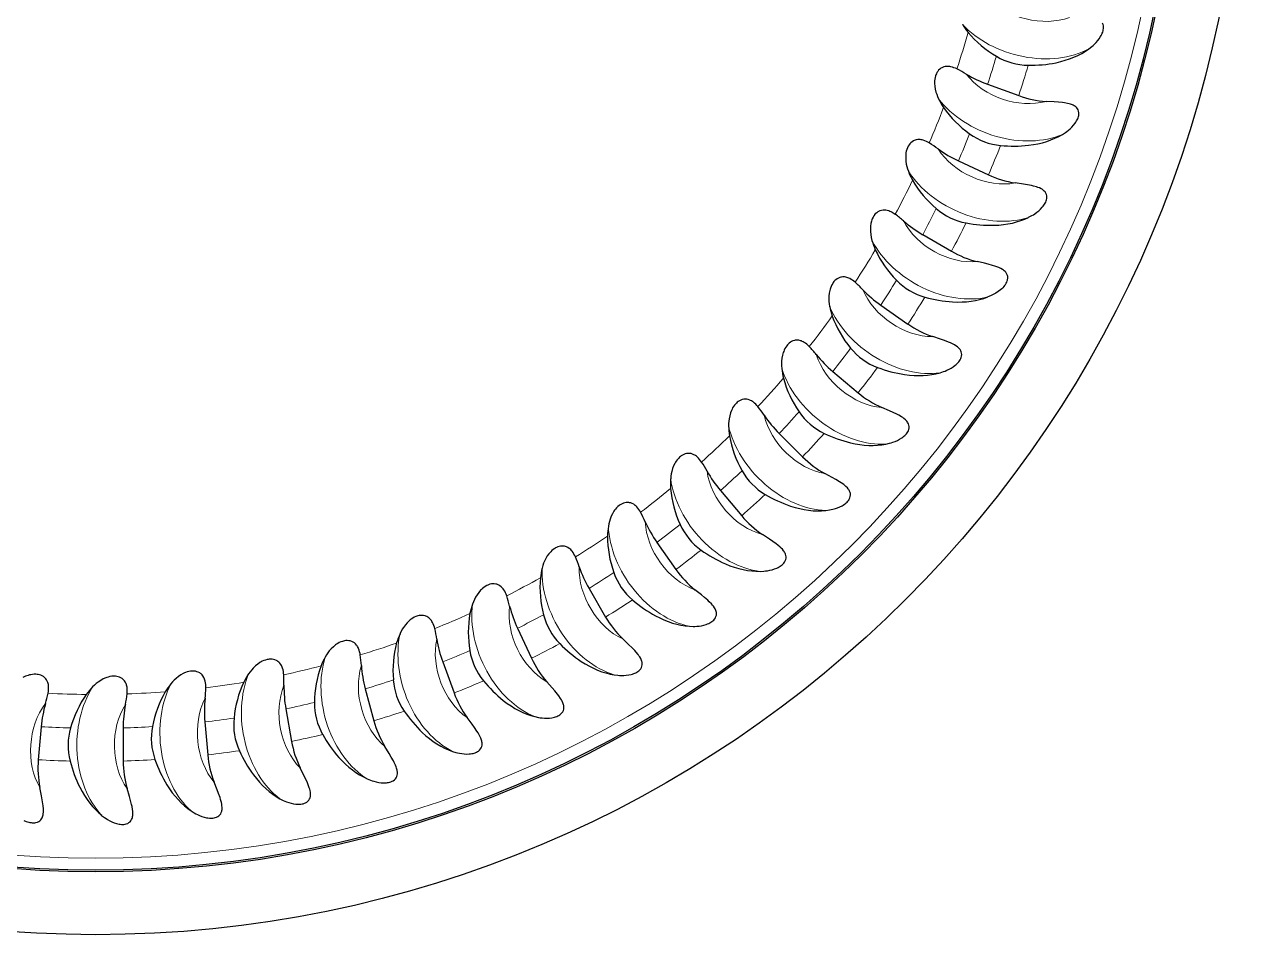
# Model space of a CAD drawing. Extents: x 0 to 297, y 0 to 538.
# Drawn here: x 161.37 to 198.14, y 469.03 to 496.55 of the extents above; entities that cross this region are included whole.
import ezdxf

# ---------------------------------------------------------------- set-up
doc = ezdxf.new("R2010")
doc.units = 0

msp = doc.modelspace()

# ---------------------------------------------------------------- linework, layer by layer
at = {"color": 7, "lineweight": 30, "ltscale": 0.02501}
for p, q in [((190.468, 494.734), (191.408, 494.391)), ((187.24, 488.063), (188.059, 487.489)), ((185.79, 486.055), (186.557, 485.412)), ((184.171, 484.181), (184.879, 483.473)), ((182.395, 482.455), (183.038, 481.689)), ((180.476, 480.89), (181.049, 480.071)), ((176.265, 478.292), (176.687, 477.385)), ((171.666, 476.464), (171.925, 475.498)), ((161.874, 475.317), (161.787, 474.321)), ((164.351, 475.282), (164.351, 474.281))]:
    msp.add_line(p, q, dxfattribs=at)
at = {"color": 7, "lineweight": 30, "ltscale": 0.025011}
for p, q in [((189.587, 492.419), (190.494, 491.996)), ((188.509, 490.19), (189.375, 489.689)), ((178.427, 479.499), (178.927, 478.633)), ((174.005, 477.277), (174.348, 476.337)), ((169.265, 475.857), (169.439, 474.872)), ((166.82, 475.462), (166.908, 474.466))]:
    msp.add_line(p, q, dxfattribs=at)
at = {"color": 7, "lineweight": 30}
for points in [[(193.528, 495.805), (193.614, 495.872), (193.656, 495.908), (193.696, 495.945), (193.747, 495.998), (193.796, 496.053), (193.841, 496.112), (193.882, 496.175), (193.902, 496.212), (193.921, 496.249), (193.934, 496.28), (193.946, 496.312), (193.956, 496.348), (193.964, 496.384), (193.969, 496.421), (193.97, 496.457), (193.966, 496.502), (193.955, 496.544), (193.937, 496.583)], [(189.544, 495.197), (189.499, 495.218), (189.452, 495.236), (189.404, 495.252), (189.355, 495.264), (189.323, 495.27), (189.292, 495.274), (189.262, 495.275), (189.234, 495.274), (189.185, 495.268), (189.143, 495.258), (189.106, 495.244), (189.082, 495.232), (189.06, 495.218), (189.021, 495.189), (188.989, 495.157), (188.962, 495.123), (188.939, 495.087), (188.92, 495.05), (188.908, 495.021), (188.897, 494.991), (188.883, 494.941), (188.874, 494.89), (188.868, 494.837), (188.866, 494.797), (188.866, 494.756), (188.872, 494.673), (188.886, 494.587), (188.908, 494.499), (188.93, 494.431), (188.956, 494.362), (188.988, 494.291)], [(192.729, 493.22), (192.821, 493.279), (192.865, 493.311), (192.909, 493.345), (192.965, 493.392), (193.018, 493.443), (193.068, 493.498), (193.114, 493.558), (193.138, 493.592), (193.159, 493.628), (193.175, 493.658), (193.19, 493.688), (193.204, 493.723), (193.215, 493.759), (193.222, 493.795), (193.227, 493.831), (193.226, 493.876), (193.219, 493.919), (193.205, 493.959), (193.185, 493.995), (193.16, 494.025), (193.132, 494.052), (193.109, 494.069), (193.084, 494.085), (193.058, 494.099), (193.031, 494.111), (192.976, 494.132), (192.932, 494.145), (192.887, 494.156), (192.796, 494.173), (192.734, 494.181), (192.608, 494.194), (192.484, 494.203), (192.234, 494.218)], [(188.707, 492.961), (188.665, 492.985), (188.62, 493.008), (188.573, 493.028), (188.526, 493.045), (188.494, 493.053), (188.463, 493.059), (188.433, 493.063), (188.405, 493.065), (188.357, 493.063), (188.313, 493.057), (188.276, 493.046), (188.25, 493.036), (188.227, 493.024), (188.186, 492.999), (188.151, 492.969), (188.121, 492.938), (188.095, 492.904), (188.073, 492.869), (188.058, 492.841), (188.045, 492.812), (188.027, 492.764), (188.013, 492.713), (188.003, 492.661), (187.997, 492.622), (187.994, 492.581), (187.993, 492.497), (187.999, 492.411), (188.013, 492.321), (188.029, 492.251), (188.05, 492.18), (188.075, 492.107)], [(191.708, 490.714), (191.805, 490.765), (191.852, 490.793), (191.898, 490.822), (191.958, 490.865), (192.015, 490.911), (192.07, 490.961), (192.121, 491.017), (192.148, 491.049), (192.172, 491.082), (192.191, 491.111), (192.208, 491.14), (192.225, 491.174), (192.239, 491.208), (192.25, 491.243), (192.257, 491.279), (192.261, 491.324), (192.257, 491.367), (192.247, 491.408), (192.23, 491.446), (192.208, 491.479), (192.182, 491.507), (192.16, 491.527), (192.137, 491.545), (192.113, 491.561), (192.087, 491.575), (192.033, 491.601), (191.991, 491.618), (191.947, 491.632), (191.858, 491.657), (191.797, 491.671), (191.673, 491.695), (191.549, 491.715), (191.302, 491.751)], [(187.06, 490.797), (187.031, 490.757), (187.006, 490.715), (186.985, 490.671), (186.972, 490.637), (186.96, 490.601), (186.942, 490.528), (186.931, 490.451), (186.926, 490.369), (186.927, 490.284), (186.936, 490.196), (186.952, 490.105), (186.975, 490.011)], [(187.06, 490.797), (187.095, 490.836), (187.117, 490.856), (187.14, 490.874), (187.162, 490.888), (187.185, 490.901), (187.222, 490.918), (187.265, 490.931), (187.314, 490.938), (187.35, 490.939), (187.389, 490.936), (187.433, 490.928), (187.48, 490.915), (187.511, 490.903), (187.543, 490.889), (187.581, 490.87), (187.617, 490.849), (187.679, 490.806)], [(190.984, 488.653), (191.007, 488.686), (191.028, 488.721), (191.046, 488.756), (191.061, 488.793), (191.068, 488.819), (191.074, 488.844), (191.077, 488.868), (191.078, 488.891), (191.076, 488.922), (191.07, 488.952), (191.061, 488.98), (191.042, 489.018), (191.017, 489.052), (190.996, 489.075), (190.973, 489.096), (190.948, 489.116), (190.922, 489.134), (190.866, 489.166), (190.807, 489.194), (190.745, 489.218), (190.683, 489.24), (190.616, 489.261), (190.481, 489.297), (190.375, 489.324), (190.158, 489.375)], [(186.467, 488.75), (186.429, 488.781), (186.389, 488.811), (186.347, 488.839), (186.303, 488.863), (186.273, 488.877), (186.244, 488.889), (186.215, 488.898), (186.188, 488.905), (186.14, 488.911), (186.096, 488.912), (186.057, 488.908), (186.03, 488.903), (186.005, 488.896), (185.961, 488.877), (185.921, 488.855), (185.886, 488.829), (185.855, 488.8), (185.827, 488.769), (185.807, 488.744), (185.789, 488.718), (185.763, 488.673), (185.741, 488.626), (185.721, 488.577), (185.709, 488.539), (185.699, 488.499), (185.683, 488.417), (185.674, 488.331), (185.673, 488.24), (185.676, 488.168), (185.684, 488.095), (185.696, 488.018)], [(190.984, 488.653), (190.956, 488.619), (190.926, 488.587), (190.894, 488.556), (190.861, 488.526), (190.791, 488.473), (190.717, 488.424), (190.641, 488.381), (190.558, 488.341), (190.473, 488.306)], [(185.081, 486.806), (185.046, 486.841), (185.008, 486.875), (184.968, 486.906), (184.927, 486.934), (184.898, 486.95), (184.87, 486.964), (184.842, 486.976), (184.816, 486.985), (184.768, 486.996), (184.725, 487.001), (184.686, 487), (184.659, 486.997), (184.633, 486.992), (184.587, 486.977), (184.546, 486.958), (184.509, 486.936), (184.475, 486.91), (184.444, 486.881), (184.423, 486.858), (184.403, 486.834), (184.373, 486.792), (184.346, 486.747), (184.323, 486.699), (184.307, 486.662), (184.293, 486.624), (184.271, 486.543), (184.254, 486.458), (184.245, 486.368), (184.242, 486.296), (184.243, 486.222), (184.249, 486.145)], [(189.032, 486.015), (189.136, 486.049), (189.188, 486.068), (189.238, 486.089), (189.304, 486.121), (189.369, 486.157), (189.431, 486.197), (189.492, 486.242), (189.523, 486.269), (189.553, 486.298), (189.577, 486.323), (189.599, 486.349), (189.621, 486.379), (189.641, 486.41), (189.658, 486.443), (189.671, 486.477), (189.683, 486.52), (189.687, 486.564), (189.683, 486.606), (189.673, 486.646), (189.657, 486.682), (189.637, 486.715), (189.619, 486.738), (189.599, 486.759), (189.578, 486.779), (189.555, 486.798), (189.507, 486.833), (189.468, 486.857), (189.427, 486.879), (189.344, 486.919), (189.286, 486.943), (189.168, 486.988), (189.05, 487.029), (188.812, 487.108)], [(183.53, 484.991), (183.498, 485.029), (183.464, 485.065), (183.427, 485.1), (183.388, 485.132), (183.361, 485.151), (183.334, 485.167), (183.307, 485.181), (183.281, 485.192), (183.235, 485.207), (183.192, 485.216), (183.153, 485.219), (183.126, 485.218), (183.1, 485.215), (183.053, 485.205), (183.01, 485.189), (182.971, 485.17), (182.936, 485.147), (182.902, 485.122), (182.879, 485.1), (182.857, 485.078), (182.823, 485.038), (182.793, 484.996), (182.766, 484.951), (182.747, 484.915), (182.73, 484.878), (182.7, 484.8), (182.676, 484.716), (182.659, 484.627), (182.65, 484.556), (182.645, 484.482), (182.644, 484.405)], [(187.398, 483.859), (187.504, 483.883), (187.557, 483.898), (187.609, 483.915), (187.678, 483.94), (187.745, 483.97), (187.811, 484.005), (187.875, 484.045), (187.909, 484.069), (187.941, 484.095), (187.967, 484.118), (187.991, 484.141), (188.016, 484.169), (188.038, 484.199), (188.058, 484.23), (188.074, 484.263), (188.089, 484.305), (188.097, 484.348), (188.098, 484.39), (188.091, 484.431), (188.078, 484.468), (188.061, 484.503), (188.045, 484.527), (188.027, 484.55), (188.008, 484.572), (187.987, 484.593), (187.941, 484.632), (187.905, 484.659), (187.866, 484.684), (187.786, 484.731), (187.731, 484.761), (187.617, 484.816), (187.503, 484.867), (187.273, 484.966)], [(181.827, 483.318), (181.799, 483.358), (181.768, 483.398), (181.734, 483.436), (181.698, 483.471), (181.672, 483.492), (181.647, 483.51), (181.622, 483.527), (181.597, 483.54), (181.552, 483.559), (181.51, 483.571), (181.472, 483.578), (181.444, 483.579), (181.419, 483.579), (181.37, 483.573), (181.327, 483.561), (181.286, 483.545), (181.248, 483.525), (181.213, 483.503), (181.188, 483.484), (181.164, 483.463), (181.127, 483.427), (181.093, 483.387), (181.062, 483.344), (181.04, 483.311), (181.02, 483.275), (180.983, 483.2), (180.953, 483.119), (180.927, 483.031), (180.912, 482.962), (180.901, 482.888), (180.893, 482.811)], [(185.581, 481.853), (185.69, 481.868), (185.743, 481.878), (185.797, 481.89), (185.868, 481.91), (185.937, 481.934), (186.006, 481.962), (186.073, 481.996), (186.109, 482.018), (186.143, 482.041), (186.171, 482.061), (186.197, 482.083), (186.224, 482.109), (186.249, 482.136), (186.271, 482.166), (186.29, 482.196), (186.309, 482.237), (186.321, 482.28), (186.325, 482.322), (186.322, 482.363), (186.312, 482.401), (186.298, 482.437), (186.284, 482.463), (186.269, 482.487), (186.251, 482.511), (186.232, 482.533), (186.19, 482.576), (186.156, 482.606), (186.12, 482.635), (186.045, 482.688), (185.992, 482.722), (185.883, 482.787), (185.774, 482.848), (185.554, 482.967)], [(179.985, 481.8), (179.96, 481.843), (179.932, 481.885), (179.902, 481.925), (179.869, 481.963), (179.846, 481.986), (179.822, 482.007), (179.798, 482.025), (179.775, 482.041), (179.732, 482.064), (179.691, 482.08), (179.653, 482.089), (179.626, 482.093), (179.6, 482.095), (179.552, 482.093), (179.507, 482.085), (179.466, 482.073), (179.426, 482.057), (179.389, 482.037), (179.363, 482.021), (179.337, 482.002), (179.297, 481.969), (179.26, 481.933), (179.225, 481.893), (179.2, 481.861), (179.177, 481.828), (179.134, 481.756), (179.096, 481.677), (179.063, 481.593), (179.042, 481.524), (179.024, 481.452), (179.01, 481.377)], [(183.597, 480.013), (183.706, 480.018), (183.761, 480.024), (183.815, 480.031), (183.887, 480.045), (183.959, 480.063), (184.029, 480.085), (184.099, 480.113), (184.137, 480.131), (184.173, 480.151), (184.202, 480.169), (184.23, 480.188), (184.259, 480.212), (184.287, 480.237), (184.312, 480.264), (184.333, 480.293), (184.356, 480.333), (184.371, 480.374), (184.379, 480.415), (184.379, 480.456), (184.373, 480.495), (184.362, 480.532), (184.35, 480.559), (184.337, 480.585), (184.321, 480.61), (184.304, 480.634), (184.267, 480.68), (184.235, 480.713), (184.202, 480.745), (184.131, 480.805), (184.082, 480.843), (183.979, 480.917), (183.876, 480.987), (183.667, 481.126)], [(178.017, 480.448), (177.996, 480.493), (177.972, 480.537), (177.946, 480.58), (177.916, 480.621), (177.895, 480.646), (177.873, 480.669), (177.851, 480.689), (177.829, 480.707), (177.788, 480.733), (177.749, 480.752), (177.712, 480.765), (177.685, 480.772), (177.66, 480.776), (177.612, 480.778), (177.566, 480.774), (177.524, 480.765), (177.483, 480.753), (177.445, 480.736), (177.416, 480.722), (177.389, 480.706), (177.347, 480.677), (177.306, 480.643), (177.268, 480.607), (177.241, 480.577), (177.215, 480.546), (177.166, 480.478), (177.121, 480.403), (177.081, 480.322), (177.054, 480.256), (177.03, 480.186), (177.009, 480.111)], [(175.939, 479.273), (175.922, 479.319), (175.902, 479.365), (175.879, 479.411), (175.854, 479.454), (175.835, 479.48), (175.815, 479.505), (175.795, 479.527), (175.774, 479.547), (175.736, 479.577), (175.699, 479.599), (175.663, 479.615), (175.637, 479.624), (175.612, 479.63), (175.564, 479.637), (175.518, 479.637), (175.475, 479.632), (175.434, 479.623), (175.394, 479.61), (175.365, 479.598), (175.336, 479.585), (175.291, 479.559), (175.248, 479.529), (175.207, 479.496), (175.177, 479.469), (175.148, 479.44), (175.094, 479.377), (175.043, 479.306), (174.996, 479.229), (174.963, 479.165), (174.933, 479.097), (174.905, 479.025)], [(181.46, 478.353), (181.569, 478.349), (181.624, 478.35), (181.679, 478.352), (181.752, 478.36), (181.824, 478.371), (181.897, 478.387), (181.969, 478.409), (182.008, 478.424), (182.046, 478.44), (182.076, 478.456), (182.106, 478.473), (182.137, 478.493), (182.167, 478.516), (182.194, 478.541), (182.218, 478.568), (182.243, 478.605), (182.262, 478.645), (182.274, 478.686), (182.278, 478.727), (182.275, 478.766), (182.267, 478.804), (182.258, 478.831), (182.247, 478.858), (182.234, 478.885), (182.219, 478.91), (182.185, 478.959), (182.156, 478.995), (182.126, 479.029), (182.061, 479.096), (182.015, 479.138), (181.919, 479.221), (181.823, 479.299), (181.626, 479.455)], [(173.766, 478.283), (173.753, 478.331), (173.738, 478.378), (173.719, 478.426), (173.697, 478.471), (173.681, 478.499), (173.663, 478.525), (173.645, 478.549), (173.626, 478.57), (173.591, 478.604), (173.555, 478.629), (173.521, 478.648), (173.496, 478.659), (173.472, 478.668), (173.424, 478.678), (173.379, 478.682), (173.336, 478.681), (173.294, 478.676), (173.253, 478.667), (173.223, 478.657), (173.193, 478.646), (173.146, 478.625), (173.1, 478.599), (173.056, 478.569), (173.025, 478.545), (172.993, 478.519), (172.933, 478.461), (172.877, 478.395), (172.823, 478.321), (172.785, 478.261), (172.749, 478.196), (172.715, 478.126)], [(171.516, 477.487), (171.507, 477.535), (171.496, 477.584), (171.481, 477.633), (171.463, 477.679), (171.449, 477.709), (171.434, 477.737), (171.418, 477.762), (171.401, 477.785), (171.369, 477.821), (171.336, 477.85), (171.303, 477.872), (171.279, 477.885), (171.256, 477.895), (171.21, 477.91), (171.165, 477.918), (171.122, 477.921), (171.079, 477.919), (171.038, 477.913), (171.007, 477.907), (170.976, 477.898), (170.928, 477.881), (170.88, 477.859), (170.834, 477.834), (170.8, 477.812), (170.766, 477.789), (170.702, 477.736), (170.639, 477.675), (170.579, 477.607), (170.536, 477.55), (170.495, 477.488), (170.455, 477.422)], [(179.186, 476.886), (179.295, 476.872), (179.349, 476.868), (179.404, 476.866), (179.477, 476.867), (179.551, 476.872), (179.624, 476.882), (179.698, 476.897), (179.738, 476.908), (179.778, 476.922), (179.809, 476.934), (179.84, 476.949), (179.873, 476.966), (179.904, 476.987), (179.934, 477.009), (179.96, 477.034), (179.989, 477.069), (180.011, 477.106), (180.026, 477.146), (180.033, 477.187), (180.034, 477.226), (180.03, 477.264), (180.023, 477.293), (180.014, 477.321), (180.003, 477.348), (179.991, 477.375), (179.961, 477.426), (179.936, 477.464), (179.909, 477.501), (179.85, 477.573), (179.808, 477.619), (179.72, 477.71), (179.63, 477.797), (179.448, 477.969)], [(169.204, 476.889), (169.2, 476.938), (169.193, 476.988), (169.183, 477.038), (169.169, 477.086), (169.158, 477.117), (169.145, 477.146), (169.131, 477.172), (169.116, 477.196), (169.087, 477.235), (169.057, 477.267), (169.026, 477.292), (169.004, 477.307), (168.981, 477.319), (168.936, 477.338), (168.893, 477.35), (168.85, 477.356), (168.807, 477.358), (168.765, 477.356), (168.734, 477.352), (168.703, 477.346), (168.653, 477.333), (168.604, 477.316), (168.555, 477.294), (168.519, 477.276), (168.484, 477.256), (168.415, 477.209), (168.348, 477.154), (168.282, 477.091), (168.234, 477.038), (168.187, 476.98), (168.142, 476.917)], [(162.083, 476.33), (162.091, 476.378), (162.097, 476.428), (162.1, 476.479), (162.099, 476.529), (162.096, 476.562), (162.092, 476.593), (162.085, 476.622), (162.077, 476.649), (162.059, 476.694), (162.038, 476.733), (162.015, 476.764), (161.997, 476.785), (161.978, 476.803), (161.94, 476.832), (161.901, 476.855), (161.861, 476.873), (161.82, 476.885), (161.779, 476.894), (161.748, 476.899), (161.717, 476.901), (161.665, 476.901), (161.613, 476.897), (161.56, 476.889), (161.521, 476.881), (161.482, 476.87), (161.403, 476.843), (161.323, 476.807)], [(164.47, 476.309), (164.474, 476.358), (164.476, 476.408), (164.474, 476.459), (164.469, 476.509), (164.463, 476.541), (164.456, 476.572), (164.447, 476.6), (164.436, 476.626), (164.415, 476.67), (164.39, 476.706), (164.364, 476.736), (164.345, 476.754), (164.325, 476.771), (164.284, 476.797), (164.243, 476.816), (164.201, 476.83), (164.16, 476.839), (164.118, 476.845), (164.087, 476.846), (164.055, 476.846), (164.004, 476.842), (163.952, 476.833), (163.901, 476.82), (163.862, 476.809), (163.824, 476.794), (163.748, 476.76), (163.672, 476.718), (163.597, 476.667), (163.54, 476.623), (163.484, 476.575), (163.429, 476.521)], [(166.85, 476.496), (166.85, 476.545), (166.847, 476.595), (166.841, 476.645), (166.832, 476.695), (166.823, 476.726), (166.813, 476.756), (166.801, 476.784), (166.789, 476.809), (166.763, 476.851), (166.736, 476.885), (166.708, 476.912), (166.686, 476.929), (166.665, 476.943), (166.622, 476.966), (166.579, 476.981), (166.537, 476.992), (166.495, 476.997), (166.453, 476.999), (166.422, 476.998), (166.39, 476.995), (166.339, 476.986), (166.288, 476.973), (166.238, 476.956), (166.201, 476.941), (166.164, 476.923), (166.091, 476.883), (166.019, 476.834), (165.949, 476.777), (165.896, 476.728), (165.845, 476.675), (165.794, 476.616)], [(176.793, 475.622), (176.9, 475.599), (176.954, 475.59), (177.009, 475.583), (177.082, 475.578), (177.155, 475.576), (177.229, 475.58), (177.304, 475.589), (177.345, 475.597), (177.386, 475.606), (177.418, 475.616), (177.45, 475.628), (177.485, 475.643), (177.518, 475.66), (177.549, 475.68), (177.577, 475.702), (177.609, 475.735), (177.634, 475.77), (177.652, 475.808), (177.663, 475.848), (177.668, 475.887), (177.666, 475.926), (177.662, 475.955), (177.656, 475.983), (177.647, 476.011), (177.637, 476.039), (177.613, 476.093), (177.591, 476.133), (177.567, 476.173), (177.514, 476.249), (177.477, 476.299), (177.396, 476.397), (177.315, 476.491), (177.149, 476.679)], [(174.299, 474.572), (174.404, 474.54), (174.457, 474.526), (174.51, 474.515), (174.583, 474.503), (174.656, 474.495), (174.73, 474.492), (174.806, 474.494), (174.847, 474.498), (174.888, 474.505), (174.921, 474.512), (174.954, 474.52), (174.99, 474.532), (175.024, 474.547), (175.057, 474.564), (175.087, 474.583), (175.122, 474.613), (175.15, 474.646), (175.171, 474.682), (175.186, 474.721), (175.194, 474.759), (175.196, 474.798), (175.194, 474.827), (175.19, 474.856), (175.184, 474.885), (175.176, 474.914), (175.157, 474.97), (175.138, 475.012), (175.118, 475.053), (175.072, 475.133), (175.039, 475.186), (174.968, 475.291), (174.895, 475.392), (174.745, 475.593)], [(171.723, 473.743), (171.824, 473.702), (171.876, 473.684), (171.929, 473.668), (172, 473.649), (172.072, 473.635), (172.145, 473.626), (172.221, 473.621), (172.263, 473.622), (172.304, 473.625), (172.338, 473.629), (172.371, 473.634), (172.408, 473.643), (172.443, 473.655), (172.477, 473.669), (172.509, 473.686), (172.546, 473.712), (172.577, 473.743), (172.602, 473.777), (172.62, 473.814), (172.63, 473.852), (172.636, 473.891), (172.637, 473.92), (172.636, 473.949), (172.632, 473.978), (172.627, 474.007), (172.612, 474.065), (172.597, 474.108), (172.581, 474.151), (172.542, 474.235), (172.514, 474.291), (172.452, 474.401), (172.388, 474.508), (172.257, 474.722)], [(169.085, 473.142), (169.182, 473.092), (169.232, 473.069), (169.283, 473.049), (169.352, 473.024), (169.423, 473.004), (169.495, 472.988), (169.57, 472.977), (169.612, 472.974), (169.653, 472.973), (169.687, 472.974), (169.721, 472.977), (169.758, 472.983), (169.794, 472.991), (169.829, 473.002), (169.863, 473.016), (169.902, 473.039), (169.935, 473.067), (169.963, 473.099), (169.984, 473.135), (169.998, 473.171), (170.007, 473.209), (170.01, 473.238), (170.012, 473.267), (170.011, 473.297), (170.008, 473.326), (169.998, 473.385), (169.988, 473.429), (169.975, 473.473), (169.944, 473.561), (169.92, 473.619), (169.868, 473.734), (169.814, 473.846), (169.702, 474.07)], [(161.354, 472.486), (161.423, 472.457), (161.463, 472.443), (161.503, 472.431), (161.536, 472.423), (161.569, 472.418), (161.606, 472.413), (161.643, 472.412), (161.68, 472.413), (161.716, 472.419), (161.76, 472.431), (161.799, 472.449), (161.834, 472.473), (161.864, 472.502), (161.887, 472.533), (161.905, 472.568), (161.916, 472.595), (161.925, 472.622), (161.932, 472.651), (161.937, 472.68), (161.942, 472.739), (161.943, 472.785), (161.942, 472.831), (161.935, 472.923), (161.927, 472.985), (161.907, 473.11), (161.883, 473.233), (161.833, 473.478)], [(163.701, 472.639), (163.788, 472.573), (163.834, 472.542), (163.88, 472.513), (163.944, 472.477), (164.01, 472.444), (164.079, 472.416), (164.151, 472.393), (164.191, 472.382), (164.232, 472.374), (164.265, 472.369), (164.299, 472.366), (164.337, 472.365), (164.374, 472.367), (164.41, 472.372), (164.446, 472.38), (164.488, 472.396), (164.526, 472.418), (164.559, 472.445), (164.586, 472.476), (164.606, 472.509), (164.621, 472.545), (164.63, 472.573), (164.636, 472.602), (164.64, 472.631), (164.643, 472.66), (164.643, 472.72), (164.64, 472.765), (164.635, 472.811), (164.62, 472.902), (164.607, 472.963), (164.575, 473.086), (164.541, 473.206), (164.47, 473.446)], [(166.404, 472.773), (166.497, 472.715), (166.544, 472.688), (166.593, 472.663), (166.66, 472.633), (166.729, 472.606), (166.799, 472.584), (166.873, 472.567), (166.914, 472.56), (166.956, 472.555), (166.989, 472.554), (167.023, 472.553), (167.061, 472.556), (167.098, 472.561), (167.134, 472.569), (167.168, 472.58), (167.209, 472.6), (167.245, 472.624), (167.275, 472.654), (167.299, 472.688), (167.316, 472.723), (167.329, 472.76), (167.335, 472.788), (167.338, 472.817), (167.34, 472.846), (167.34, 472.876), (167.335, 472.935), (167.328, 472.98), (167.319, 473.026), (167.296, 473.115), (167.278, 473.175), (167.236, 473.294), (167.191, 473.411), (167.1, 473.644)]]:
    msp.add_lwpolyline(points, dxfattribs=at)
for radius in [34.625, 32.725, 32.675]:
    msp.add_circle((163.519, 503.657), radius, dxfattribs=at)
at = {"color": 7, "lineweight": 13}
msp.add_circle((163.519, 503.657), 32.313, dxfattribs=at)
at = {"color": 7, "lineweight": 30}
for centre, radius, start, end in [((191.4, 497.549), 1.967, 210.6299, 219.284), ((192.387, 498.414), 3.28, 220.0727, 239.7332), ((191.709, 497.201), 1.891, 238.9625, 269.6312), ((187.785, 491.725), 3.892, 58.4118, 63.1331), ((191.747, 498.245), 3.737, 239.0251, 249.9809), ((191.757, 499.309), 3.999, 269.1353, 281.2658), ((192.424, 497.177), 2.965, 249.9606, 266.3191), ((190.762, 495.142), 1.967, 205.6299, 214.284), ((191.82, 495.92), 3.281, 215.0904, 234.7458), ((191.039, 494.769), 1.891, 233.9625, 264.6312), ((186.653, 489.656), 3.892, 53.4118, 58.1331), ((191.27, 496.865), 3.999, 264.1353, 276.2658), ((191.168, 495.805), 3.737, 234.0251, 244.9809), ((189.916, 492.8), 1.967, 200.6299, 209.284), ((191.038, 493.482), 3.281, 210.0904, 229.7458), ((191.749, 494.683), 2.965, 244.9606, 261.3191), ((185.344, 487.693), 3.892, 48.4118, 53.1331), ((190.159, 492.404), 1.891, 228.9625, 259.6312), ((190.378, 493.425), 3.737, 229.0251, 239.9809), ((190.573, 494.472), 3.999, 259.1353, 271.2658), ((188.869, 490.541), 1.967, 195.6299, 204.284), ((190.047, 491.123), 3.281, 205.0904, 224.7458), ((190.859, 492.256), 2.965, 239.9606, 256.3191), ((189.077, 490.125), 1.891, 223.9625, 254.6312), ((183.87, 485.851), 3.892, 43.4118, 48.1331), ((189.384, 491.123), 3.737, 224.0251, 234.9809), ((189.669, 492.149), 3.999, 254.1353, 266.2658), ((187.63, 488.381), 1.967, 190.6299, 199.284), ((188.853, 488.858), 3.281, 200.0904, 219.7458), ((189.762, 489.917), 2.965, 234.9606, 251.3191), ((182.24, 484.145), 3.892, 38.4118, 43.1331), ((187.8, 487.949), 1.891, 218.9625, 249.6312), ((188.193, 488.917), 3.737, 219.0251, 229.9809), ((186.207, 486.338), 1.967, 185.6299, 194.284), ((187.467, 486.707), 3.281, 195.0904, 214.7458), ((188.567, 489.914), 3.999, 249.1353, 261.2658), ((188.464, 487.682), 2.965, 229.9606, 246.3191), ((180.469, 482.588), 3.892, 33.4118, 38.1331), ((186.339, 485.892), 1.891, 213.9626, 244.6312), ((184.611, 484.427), 1.967, 180.6299, 189.284), ((186.815, 486.822), 3.737, 214.0251, 224.9809), ((185.899, 484.684), 3.281, 190.0904, 209.7458), ((187.274, 487.783), 3.999, 244.1353, 256.2658), ((178.568, 481.191), 3.892, 28.4118, 33.1331), ((186.977, 485.569), 2.965, 224.9605, 241.3191), ((185.259, 484.856), 3.737, 209.0251, 219.9809), ((184.704, 483.971), 1.891, 208.9625, 239.6312), ((182.854, 482.662), 1.967, 175.6299, 184.284), ((184.16, 482.806), 3.281, 185.0904, 204.7458), ((185.8, 485.773), 3.999, 239.1353, 251.2658), ((176.552, 479.965), 3.892, 23.4118, 28.1331), ((183.538, 483.033), 3.737, 204.0251, 214.9809), ((185.311, 483.593), 2.965, 219.9605, 236.3191), ((182.263, 481.085), 3.28, 180.0727, 199.7332), ((180.951, 481.056), 1.967, 170.6299, 179.284), ((182.907, 482.2), 1.891, 203.9625, 234.6312), ((174.438, 478.919), 3.892, 18.4118, 23.1331), ((184.156, 483.899), 3.999, 234.1353, 246.2658), ((178.915, 479.623), 1.967, 165.6299, 174.284), ((181.664, 481.367), 3.737, 199.0251, 209.9809), ((180.963, 480.592), 1.891, 198.9625, 229.6312), ((183.48, 481.77), 2.965, 214.9606, 231.3191), ((180.225, 479.538), 3.281, 175.0904, 194.7458), ((172.24, 478.062), 3.892, 13.4118, 18.1331), ((176.762, 478.373), 1.967, 160.6299, 169.284), ((179.652, 479.87), 3.737, 194.0251, 204.9809), ((182.356, 482.176), 3.999, 229.1353, 241.2658), ((178.06, 478.174), 3.281, 170.0904, 189.7458), ((178.887, 479.159), 1.891, 193.9625, 224.6312), ((181.496, 480.114), 2.965, 209.9606, 226.3191), ((174.507, 477.315), 1.967, 155.6299, 164.284), ((169.976, 477.399), 3.892, 8.4118, 13.1331), ((175.783, 477.003), 3.28, 165.0727, 184.7332), ((177.517, 478.554), 3.737, 189.0251, 199.9809), ((180.412, 480.616), 3.999, 224.1353, 236.2658), ((172.17, 476.457), 1.967, 150.6299, 159.284), ((167.663, 476.936), 3.892, 3.4118, 8.1331), ((176.693, 477.913), 1.891, 188.9625, 219.6312), ((173.414, 476.036), 3.281, 160.0904, 179.7458), ((175.276, 477.43), 3.737, 184.0251, 194.9809), ((179.376, 478.636), 2.965, 204.9606, 221.3191), ((170.969, 475.279), 3.281, 155.0904, 174.7458), ((169.766, 475.807), 1.967, 145.6299, 154.284), ((165.318, 476.677), 3.892, 358.4118, 3.1331), ((174.399, 476.863), 1.891, 183.9625, 214.6312), ((178.339, 479.231), 3.999, 219.1353, 231.2658), ((158.274, 477.13), 3.892, 343.4118, 348.1331), ((165.928, 474.416), 3.281, 145.0904, 164.7458), ((164.835, 475.145), 1.967, 135.6299, 144.284), ((160.606, 476.774), 3.892, 348.4118, 353.1331), ((168.467, 474.738), 3.281, 150.0904, 169.7458), ((167.315, 475.368), 1.967, 140.6299, 149.284), ((162.96, 476.622), 3.892, 353.4118, 358.1331), ((172.946, 476.505), 3.737, 179.0251, 189.9809), ((177.135, 477.35), 2.965, 199.9606, 216.3191), ((165.597, 474.99), 3.737, 164.0251, 174.9809), ((168.088, 475.281), 3.737, 169.0251, 179.9809), ((170.543, 475.787), 3.737, 174.0251, 184.9809), ((172.022, 476.016), 1.891, 178.9625, 209.6312), ((169.581, 475.38), 1.891, 173.9634, 204.6304), ((176.154, 478.033), 3.999, 214.1353, 226.2658), ((164.579, 474.757), 1.891, 163.9643, 194.6298), ((167.093, 474.96), 1.891, 168.9625, 199.6313), ((174.79, 476.263), 2.965, 194.9606, 211.3191), ((172.359, 475.385), 2.965, 189.9606, 206.3191), ((173.872, 477.029), 3.999, 209.1353, 221.2658), ((169.862, 474.722), 2.965, 184.9606, 201.3191), ((171.512, 476.228), 3.999, 204.1353, 216.2658), ((164.741, 474.06), 2.965, 174.9606, 191.3191), ((166.628, 475.257), 3.999, 194.1353, 206.2658), ((167.316, 474.279), 2.965, 179.9606, 196.3191), ((169.091, 475.636), 3.999, 199.1353, 211.2658)]:
    msp.add_arc(centre, radius, start, end, dxfattribs=at)
at = {"color": 7, "lineweight": 13}
for radius, start, end in [(27.365, 341.991, 344.4107), (28.388, 341.6782, 343.4703), (29.388, 341.6211, 343.4986), (27.365, 336.991, 339.4107), (28.388, 336.6782, 338.4703), (29.388, 336.6211, 338.4986), (27.365, 331.991, 334.4107), (28.388, 331.6782, 333.4703), (29.388, 331.6211, 333.4986), (27.365, 326.991, 329.4107), (28.388, 326.6782, 328.4703), (29.388, 326.6211, 328.4986), (27.365, 321.991, 324.4107), (28.388, 321.6782, 323.4703), (27.365, 316.991, 319.4107), (29.388, 321.6211, 323.4986), (28.388, 316.6782, 318.4703), (27.365, 311.991, 314.4107), (29.388, 316.6211, 318.4986), (28.388, 311.6782, 313.4703), (27.365, 306.991, 309.4107), (29.388, 311.6211, 313.4986), (27.365, 301.991, 304.4107), (28.388, 306.6782, 308.4703), (29.388, 306.6211, 308.4986), (28.388, 301.6782, 303.4703), (27.365, 296.991, 299.4107), (29.388, 301.6211, 303.4986), (27.365, 291.991, 294.4107), (28.388, 296.6782, 298.4703), (27.365, 286.991, 289.4107), (29.388, 296.6211, 298.4986), (28.388, 291.6782, 293.4703), (27.365, 281.991, 284.4107), (27.365, 276.991, 279.4107), (28.388, 286.6782, 288.4703), (29.388, 291.6211, 293.4986), (27.365, 266.991, 269.4107), (27.365, 271.991, 274.4107), (28.388, 281.6782, 283.4703), (28.388, 276.6782, 278.4703), (29.388, 286.6211, 288.4986), (28.388, 266.6782, 268.4703), (28.388, 271.6782, 273.4703), (29.388, 281.6211, 283.4986), (29.388, 276.6211, 278.4986), (29.388, 266.6211, 268.4986), (29.388, 271.6211, 273.4986)]:
    msp.add_arc((163.519, 503.657), radius, start, end, dxfattribs=at)
for centre, major_axis, start_param, end_param in [((191.919, 497.987), (1.787, -0.479), 3.981634, 5.500024), ((191.773, 497.441), (2.56, -0.686), 3.984247, 5.638575), ((191.317, 495.534), (1.738, -0.633), 3.981634, 5.500024), ((191.124, 495.002), (2.49, -0.906), 3.984247, 5.638575), ((190.503, 493.142), (1.677, -0.782), 3.981634, 5.500024), ((190.264, 492.629), (2.402, -1.12), 3.984247, 5.638575), ((189.484, 490.83), (1.602, -0.925), 3.981634, 5.500024), ((189.201, 490.34), (2.295, -1.325), 3.984247, 5.638575), ((188.267, 488.616), (1.515, -1.061), 3.981634, 5.500024), ((187.943, 488.153), (2.171, -1.52), 3.984247, 5.638575), ((186.862, 486.516), (1.417, -1.189), 3.981634, 5.500024), ((186.499, 486.083), (2.03, -1.703), 3.984247, 5.638575), ((184.88, 484.147), (1.874, -1.874), 3.984247, 5.638575), ((185.28, 484.547), (1.308, -1.308), 3.981634, 5.500024), ((183.531, 482.723), (1.189, -1.417), 3.981634, 5.500024), ((183.098, 482.36), (1.703, -2.03), 3.984247, 5.638575), ((181.63, 481.059), (1.061, -1.515), 3.981634, 5.500024), ((181.167, 480.734), (1.52, -2.171), 3.984247, 5.638575), ((179.102, 479.283), (1.325, -2.295), 3.984247, 5.638575), ((179.592, 479.566), (0.925, -1.602), 3.981634, 5.500024), ((176.918, 478.018), (1.12, -2.402), 3.984247, 5.638575), ((177.431, 478.257), (0.782, -1.677), 3.981634, 5.500024), ((174.633, 476.948), (0.906, -2.49), 3.984247, 5.638575), ((175.164, 477.141), (0.633, -1.738), 3.981634, 5.500024), ((172.263, 476.081), (0.686, -2.56), 3.984247, 5.638575), ((172.809, 476.227), (0.479, -1.787), 3.981634, 5.500024), ((169.826, 475.424), (0.46, -2.61), 3.984247, 5.638575), ((164.827, 474.757), (0, -2.65), 3.984247, 5.638575), ((167.341, 474.981), (0.231, -2.64), 3.984247, 5.638575), ((170.383, 475.522), (0.321, -1.822), 3.981634, 5.500024), ((162.867, 474.704), (-0.161, -1.843), 3.981634, 5.500024), ((165.393, 474.757), (0, -1.85), 3.981634, 5.500024), ((167.905, 475.031), (0.161, -1.843), 3.981634, 5.500024)]:
    msp.add_ellipse(centre, major_axis=major_axis, ratio=0.707107, start_param=start_param, end_param=end_param, dxfattribs=at)
at = {"color": 7, "lineweight": 30}
for centre, major_axis, ratio, start_param, end_param in [((166.699, 524.124), (27.054, -28.13), 0.230958, 6.138917, 6.250674), ((168.47, 523.769), (24.5, -30.381), 0.230958, 6.138917, 6.250674), ((170.204, 523.26), (21.759, -32.401), 0.230958, 6.138917, 6.250674), ((171.887, 522.603), (18.852, -34.174), 0.230958, 6.138917, 6.250674), ((173.507, 521.802), (15.802, -35.687), 0.230958, 6.138917, 6.250674), ((175.05, 520.862), (12.631, -36.928), 0.230958, 6.138917, 6.250674), ((176.506, 519.792), (9.365, -37.889), 0.230958, 6.138917, 6.250674), ((177.863, 518.599), (6.027, -38.561), 0.230958, 6.138917, 6.250674), ((179.11, 517.292), (2.643, -38.939), 0.230958, 6.138917, 6.250674), ((180.239, 515.881), (-0.761, -39.021), 0.230958, 6.138917, 6.250674), ((181.241, 514.377), (-4.159, -38.807), 0.230958, 6.138917, 6.250674), ((182.108, 512.792), (-7.525, -38.296), 0.230958, 6.138917, 6.250674), ((182.833, 511.137), (-10.834, -37.495), 0.230958, 6.138917, 6.250674), ((183.412, 509.425), (-14.061, -36.408), 0.230958, 6.138917, 6.250674), ((184.111, 505.883), (-20.169, -33.413), 0.230958, 6.138917, 6.250674), ((183.708, 507.408), (-17.05, -34.782), 0.231833, 6.138361, 6.250539)]:
    msp.add_ellipse(centre, major_axis=major_axis, ratio=ratio, start_param=start_param, end_param=end_param, dxfattribs=at)

doc.saveas('drawing.dxf')
